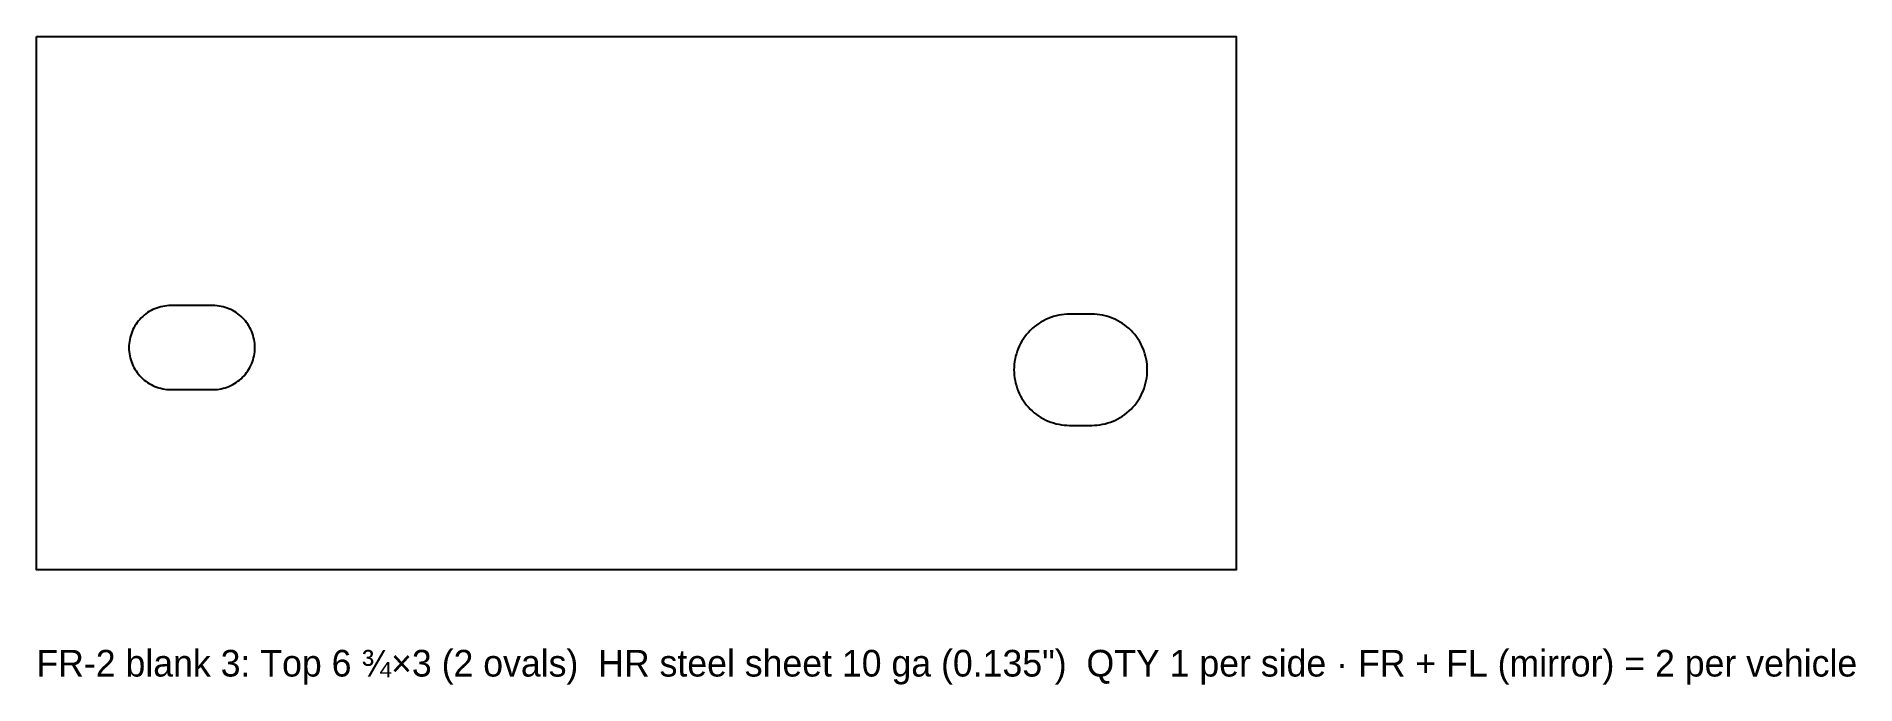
# Model space of a CAD drawing. Header units: inches. Extents: x 0 to 10.2, y -0.6 to 3.
import ezdxf

# ---------------------------------------------------------------- set-up
doc = ezdxf.new("R2010")
doc.units = ezdxf.units.IN
doc.header["$MEASUREMENT"] = 0
doc.layers.add('CUT', color=7, linetype='Continuous')
doc.layers.add('TEXT', color=3, linetype='Continuous')

msp = doc.modelspace()

# ---------------------------------------------------------------- linework, layer by layer
at = {"layer": 'CUT'}
for points in [[(0, 3), (6.75, 3), (6.75, 0), (0, 0), (0, 3)], [(0.7453, 1.4859), (0.7337, 1.4851), (0.7222, 1.4836), (0.7108, 1.4817), (0.6995, 1.4791), (0.6883, 1.476), (0.6773, 1.4724), (0.6665, 1.4682), (0.6559, 1.4635), (0.6455, 1.4583), (0.6354, 1.4526), (0.6256, 1.4464), (0.6161, 1.4397), (0.607, 1.4326), (0.5982, 1.425), (0.5898, 1.417), (0.5818, 1.4086), (0.5743, 1.3998), (0.5671, 1.3907), (0.5605, 1.3812), (0.5543, 1.3714), (0.5485, 1.3613), (0.5433, 1.351), (0.5386, 1.3404), (0.5345, 1.3296), (0.5308, 1.3186), (0.5277, 1.3074), (0.5252, 1.2961), (0.5232, 1.2847), (0.5218, 1.2732), (0.5209, 1.2616), (0.5207, 1.25), (0.5209, 1.2384), (0.5218, 1.2268), (0.5232, 1.2153), (0.5252, 1.2039), (0.5277, 1.1926), (0.5308, 1.1814), (0.5345, 1.1704), (0.5386, 1.1596), (0.5433, 1.149), (0.5485, 1.1387), (0.5543, 1.1286), (0.5605, 1.1188), (0.5671, 1.1093), (0.5743, 1.1002), (0.5818, 1.0914), (0.5898, 1.083), (0.5982, 1.075), (0.607, 1.0674), (0.6161, 1.0603), (0.6256, 1.0536), (0.6354, 1.0474), (0.6455, 1.0417), (0.6559, 1.0365), (0.6665, 1.0318), (0.6773, 1.0276), (0.6883, 1.024), (0.6995, 1.0209), (0.7108, 1.0183), (0.7222, 1.0164), (0.7337, 1.0149), (0.7453, 1.0141), (0.7569, 1.0138), (0.9931, 1.0138), (1.0047, 1.0141), (1.0163, 1.0149), (1.0278, 1.0164), (1.0392, 1.0183), (1.0505, 1.0209), (1.0617, 1.024), (1.0727, 1.0276), (1.0835, 1.0318), (1.0941, 1.0365), (1.1045, 1.0417), (1.1146, 1.0474), (1.1244, 1.0536), (1.1339, 1.0603), (1.143, 1.0674), (1.1518, 1.075), (1.1602, 1.083), (1.1682, 1.0914), (1.1757, 1.1002), (1.1829, 1.1093), (1.1895, 1.1188), (1.1957, 1.1286), (1.2015, 1.1387), (1.2067, 1.149), (1.2114, 1.1596), (1.2155, 1.1704), (1.2192, 1.1814), (1.2223, 1.1926), (1.2248, 1.2039), (1.2268, 1.2153), (1.2282, 1.2268), (1.2291, 1.2384), (1.2293, 1.25), (1.2291, 1.2616), (1.2282, 1.2732), (1.2268, 1.2847), (1.2248, 1.2961), (1.2223, 1.3074), (1.2192, 1.3186), (1.2155, 1.3296), (1.2114, 1.3404), (1.2067, 1.351), (1.2015, 1.3613), (1.1957, 1.3714), (1.1895, 1.3812), (1.1829, 1.3907), (1.1757, 1.3998), (1.1682, 1.4086), (1.1602, 1.417), (1.1518, 1.425), (1.143, 1.4326), (1.1339, 1.4397), (1.1244, 1.4464), (1.1146, 1.4526), (1.1045, 1.4583), (1.0941, 1.4635), (1.0835, 1.4682), (1.0727, 1.4724), (1.0617, 1.476), (1.0505, 1.4791), (1.0392, 1.4817), (1.0278, 1.4836), (1.0163, 1.4851), (1.0047, 1.4859), (0.9931, 1.4862), (0.7569, 1.4862), (0.7453, 1.4859)], [(5.8125, 1.4375), (5.7972, 1.4371), (5.7819, 1.436), (5.7666, 1.4341), (5.7515, 1.4315), (5.7366, 1.4281), (5.7218, 1.424), (5.7072, 1.4192), (5.6929, 1.4137), (5.6789, 1.4075), (5.6652, 1.4006), (5.6518, 1.393), (5.6389, 1.3848), (5.6263, 1.376), (5.6143, 1.3666), (5.6026, 1.3565), (5.5915, 1.346), (5.581, 1.3349), (5.5709, 1.3232), (5.5615, 1.3112), (5.5527, 1.2986), (5.5445, 1.2857), (5.5369, 1.2723), (5.53, 1.2586), (5.5238, 1.2446), (5.5183, 1.2303), (5.5135, 1.2157), (5.5094, 1.2009), (5.506, 1.186), (5.5034, 1.1709), (5.5015, 1.1556), (5.5004, 1.1403), (5.5, 1.125), (5.5004, 1.1097), (5.5015, 1.0944), (5.5034, 1.0791), (5.506, 1.064), (5.5094, 1.0491), (5.5135, 1.0343), (5.5183, 1.0197), (5.5238, 1.0054), (5.53, 0.9914), (5.5369, 0.9777), (5.5445, 0.9643), (5.5527, 0.9514), (5.5615, 0.9388), (5.5709, 0.9268), (5.581, 0.9151), (5.5915, 0.904), (5.6026, 0.8935), (5.6143, 0.8834), (5.6263, 0.874), (5.6389, 0.8652), (5.6518, 0.857), (5.6652, 0.8494), (5.6789, 0.8425), (5.6929, 0.8363), (5.7072, 0.8308), (5.7218, 0.826), (5.7366, 0.8219), (5.7515, 0.8185), (5.7666, 0.8159), (5.7819, 0.814), (5.7972, 0.8129), (5.8125, 0.8125), (5.9375, 0.8125), (5.9528, 0.8129), (5.9681, 0.814), (5.9834, 0.8159), (5.9985, 0.8185), (6.0134, 0.8219), (6.0282, 0.826), (6.0428, 0.8308), (6.0571, 0.8363), (6.0711, 0.8425), (6.0848, 0.8494), (6.0982, 0.857), (6.1111, 0.8652), (6.1237, 0.874), (6.1357, 0.8834), (6.1474, 0.8935), (6.1585, 0.904), (6.169, 0.9151), (6.1791, 0.9268), (6.1885, 0.9388), (6.1973, 0.9514), (6.2055, 0.9643), (6.2131, 0.9777), (6.22, 0.9914), (6.2262, 1.0054), (6.2317, 1.0197), (6.2365, 1.0343), (6.2406, 1.0491), (6.244, 1.064), (6.2466, 1.0791), (6.2485, 1.0944), (6.2496, 1.1097), (6.25, 1.125), (6.2496, 1.1403), (6.2485, 1.1556), (6.2466, 1.1709), (6.244, 1.186), (6.2406, 1.2009), (6.2365, 1.2157), (6.2317, 1.2303), (6.2262, 1.2446), (6.22, 1.2586), (6.2131, 1.2723), (6.2055, 1.2857), (6.1973, 1.2986), (6.1885, 1.3112), (6.1791, 1.3232), (6.169, 1.3349), (6.1585, 1.346), (6.1474, 1.3565), (6.1357, 1.3666), (6.1237, 1.376), (6.1111, 1.3848), (6.0982, 1.393), (6.0848, 1.4006), (6.0711, 1.4075), (6.0571, 1.4137), (6.0428, 1.4192), (6.0282, 1.424), (6.0134, 1.4281), (5.9985, 1.4315), (5.9834, 1.4341), (5.9681, 1.436), (5.9528, 1.4371), (5.9375, 1.4375), (5.8125, 1.4375)]]:
    msp.add_lwpolyline(points, close=True, dxfattribs=at)

# ---------------------------------------------------------------- texts
at = {"layer": 'TEXT'}
msp.add_text('FR-2 blank 3: Top 6 ¾×3 (2 ovals)  HR steel sheet 10 ga (0.135")  QTY 1 per side · FR + FL (mirror) = 2 per vehicle', height=0.15, dxfattribs=at).set_placement((0, -0.6))

doc.saveas('drawing.dxf')
